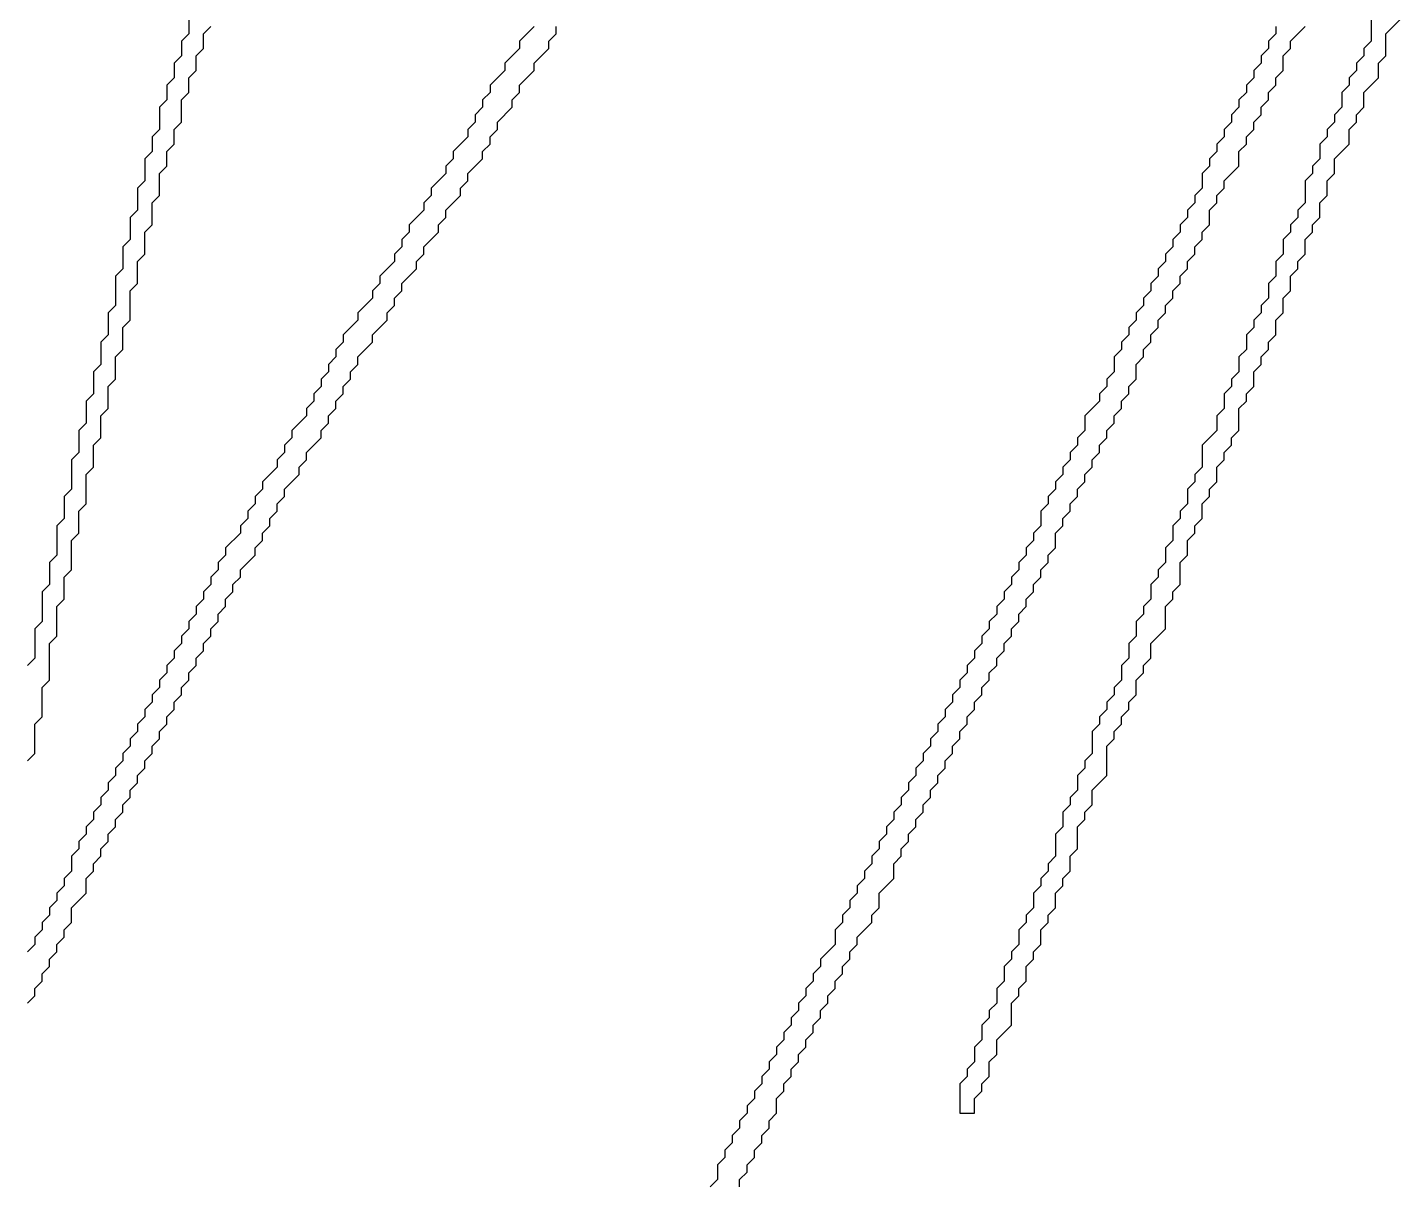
# Model space of a CAD drawing. Header units: metres. Extents: x 0 to 100, y 0 to 129.
# Drawn here: x 37.275 to 41.95, y 50.579 to 54.522 of the extents above; entities that cross this region are included whole.
import ezdxf

# ---------------------------------------------------------------- set-up
doc = ezdxf.new("R2010")
doc.units = ezdxf.units.M

msp = doc.modelspace()

# ---------------------------------------------------------------- linework, layer by layer
for points in [[(37.825, 54.55), (37.825, 54.5), (37.8, 54.475), (37.8, 54.425), (37.775, 54.4), (37.775, 54.35), (37.75, 54.325), (37.75, 54.275), (37.725, 54.25), (37.725, 54.175), (37.7, 54.15), (37.7, 54.1), (37.675, 54.075), (37.675, 54), (37.65, 53.975), (37.65, 53.9), (37.625, 53.875), (37.625, 53.8), (37.6, 53.775), (37.6, 53.7), (37.575, 53.675), (37.575, 53.575), (37.55, 53.55), (37.55, 53.475), (37.525, 53.45), (37.525, 53.375), (37.5, 53.35), (37.5, 53.275), (37.475, 53.25), (37.475, 53.175), (37.45, 53.15), (37.45, 53.075), (37.425, 53.05), (37.425, 52.95), (37.4, 52.925), (37.4, 52.85), (37.375, 52.825), (37.375, 52.725), (37.35, 52.7), (37.35, 52.625), (37.325, 52.6), (37.325, 52.5), (37.3, 52.475), (37.3, 52.375), (37.275, 52.35)], [(37.275, 51.2), (37.3, 51.225), (37.3, 51.25), (37.325, 51.275), (37.325, 51.3), (37.35, 51.325), (37.35, 51.35), (37.375, 51.375), (37.375, 51.4), (37.4, 51.425), (37.4, 51.45), (37.425, 51.475), (37.425, 51.525), (37.475, 51.575), (37.475, 51.625), (37.5, 51.65), (37.5, 51.675), (37.525, 51.7), (37.525, 51.725), (37.55, 51.75), (37.55, 51.775), (37.575, 51.8), (37.575, 51.825), (37.6, 51.85), (37.6, 51.875), (37.625, 51.9), (37.625, 51.925), (37.65, 51.95), (37.65, 51.975), (37.675, 52), (37.675, 52.025), (37.7, 52.05), (37.7, 52.075), (37.725, 52.1), (37.725, 52.125), (37.75, 52.15), (37.75, 52.175), (37.775, 52.2), (37.775, 52.225), (37.8, 52.25), (37.8, 52.275), (37.825, 52.3), (37.825, 52.325), (37.85, 52.35), (37.85, 52.375), (37.875, 52.4), (37.875, 52.425), (37.9, 52.45), (37.9, 52.475), (37.925, 52.5), (37.925, 52.525), (37.95, 52.55), (37.95, 52.575), (37.975, 52.6), (37.975, 52.625), (38, 52.65), (38, 52.675), (38.05, 52.725), (38.05, 52.75), (38.075, 52.775), (38.075, 52.8), (38.1, 52.825), (38.1, 52.85), (38.125, 52.875), (38.125, 52.9), (38.15, 52.925), (38.15, 52.95), (38.2, 53), (38.2, 53.025), (38.225, 53.05), (38.225, 53.075), (38.275, 53.125), (38.275, 53.15), (38.3, 53.175), (38.3, 53.2), (38.325, 53.225), (38.325, 53.25), (38.35, 53.275), (38.35, 53.3), (38.375, 53.325), (38.375, 53.35), (38.4, 53.375), (38.4, 53.4), (38.45, 53.45), (38.45, 53.475), (38.5, 53.525), (38.5, 53.55), (38.525, 53.575), (38.525, 53.6), (38.55, 53.625), (38.55, 53.65), (38.6, 53.7), (38.6, 53.725), (38.625, 53.75), (38.625, 53.775), (38.675, 53.825), (38.675, 53.85), (38.7, 53.875), (38.7, 53.9), (38.75, 53.95), (38.75, 53.975), (38.775, 54), (38.775, 54.025), (38.825, 54.075), (38.825, 54.1), (38.85, 54.125), (38.85, 54.15), (38.875, 54.175), (38.875, 54.2), (38.925, 54.25), (38.925, 54.275), (38.95, 54.3), (38.95, 54.325), (39, 54.375), (39, 54.4), (39.05, 54.45), (39.05, 54.475), (39.075, 54.5), (39.075, 54.525)], [(39, 54.525), (38.95, 54.475), (38.95, 54.45), (38.9, 54.4), (38.9, 54.375), (38.85, 54.325), (38.85, 54.3), (38.825, 54.275), (38.825, 54.25), (38.8, 54.225), (38.8, 54.2), (38.775, 54.175), (38.775, 54.15), (38.725, 54.1), (38.725, 54.075), (38.7, 54.05), (38.7, 54.025), (38.65, 53.975), (38.65, 53.95), (38.625, 53.925), (38.625, 53.9), (38.575, 53.85), (38.575, 53.825), (38.55, 53.8), (38.55, 53.775), (38.525, 53.75), (38.525, 53.725), (38.475, 53.675), (38.475, 53.65), (38.45, 53.625), (38.45, 53.6), (38.4, 53.55), (38.4, 53.525), (38.35, 53.475), (38.35, 53.45), (38.325, 53.425), (38.325, 53.4), (38.3, 53.375), (38.3, 53.35), (38.275, 53.325), (38.275, 53.3), (38.25, 53.275), (38.25, 53.25), (38.225, 53.225), (38.225, 53.2), (38.175, 53.15), (38.175, 53.125), (38.15, 53.1), (38.15, 53.075), (38.125, 53.05), (38.125, 53.025), (38.075, 52.975), (38.075, 52.95), (38.05, 52.925), (38.05, 52.9), (38.025, 52.875), (38.025, 52.85), (38, 52.825), (38, 52.8), (37.95, 52.75), (37.95, 52.725), (37.925, 52.7), (37.925, 52.675), (37.9, 52.65), (37.9, 52.625), (37.875, 52.6), (37.875, 52.575), (37.85, 52.55), (37.85, 52.525), (37.825, 52.5), (37.825, 52.475), (37.8, 52.45), (37.8, 52.425), (37.775, 52.4), (37.775, 52.375), (37.75, 52.35), (37.75, 52.325), (37.725, 52.3), (37.725, 52.275), (37.7, 52.25), (37.7, 52.225), (37.675, 52.2), (37.675, 52.175), (37.65, 52.15), (37.65, 52.125), (37.625, 52.1), (37.625, 52.075), (37.6, 52.05), (37.6, 52.025), (37.575, 52), (37.575, 51.975), (37.55, 51.95), (37.55, 51.925), (37.525, 51.9), (37.525, 51.875), (37.5, 51.85), (37.5, 51.825), (37.475, 51.8), (37.475, 51.775), (37.45, 51.75), (37.45, 51.725), (37.425, 51.7), (37.425, 51.65), (37.4, 51.625), (37.4, 51.6), (37.375, 51.575), (37.375, 51.55), (37.35, 51.525), (37.35, 51.5), (37.325, 51.475), (37.325, 51.45), (37.3, 51.425), (37.3, 51.4), (37.275, 51.375)], [(37.275, 52.025), (37.3, 52.05), (37.3, 52.15), (37.325, 52.175), (37.325, 52.275), (37.35, 52.3), (37.35, 52.425), (37.375, 52.45), (37.375, 52.55), (37.4, 52.575), (37.4, 52.65), (37.425, 52.675), (37.425, 52.775), (37.45, 52.8), (37.45, 52.875), (37.475, 52.9), (37.475, 53), (37.5, 53.025), (37.5, 53.1), (37.525, 53.125), (37.525, 53.2), (37.55, 53.225), (37.55, 53.3), (37.575, 53.325), (37.575, 53.4), (37.6, 53.425), (37.6, 53.5), (37.625, 53.525), (37.625, 53.625), (37.65, 53.65), (37.65, 53.725), (37.675, 53.75), (37.675, 53.825), (37.7, 53.85), (37.7, 53.925), (37.725, 53.95), (37.725, 54.025), (37.75, 54.05), (37.75, 54.1), (37.775, 54.125), (37.775, 54.175), (37.8, 54.2), (37.8, 54.275), (37.825, 54.3), (37.825, 54.35), (37.85, 54.375), (37.85, 54.425), (37.875, 54.45), (37.875, 54.5), (37.9, 54.525)], [(41.525, 54.525), (41.525, 54.5), (41.5, 54.475), (41.5, 54.45), (41.475, 54.425), (41.475, 54.4), (41.45, 54.375), (41.45, 54.35), (41.425, 54.325), (41.425, 54.3), (41.4, 54.275), (41.4, 54.25), (41.375, 54.225), (41.375, 54.2), (41.35, 54.175), (41.35, 54.15), (41.325, 54.125), (41.325, 54.1), (41.3, 54.075), (41.3, 54.05), (41.275, 54.025), (41.275, 53.975), (41.25, 53.95), (41.25, 53.925), (41.225, 53.9), (41.225, 53.875), (41.2, 53.85), (41.2, 53.825), (41.175, 53.8), (41.175, 53.775), (41.15, 53.75), (41.15, 53.725), (41.125, 53.7), (41.125, 53.675), (41.1, 53.65), (41.1, 53.625), (41.075, 53.6), (41.075, 53.575), (41.05, 53.55), (41.05, 53.525), (41.025, 53.5), (41.025, 53.475), (41, 53.45), (41, 53.425), (40.975, 53.4), (40.975, 53.35), (40.95, 53.325), (40.95, 53.3), (40.925, 53.275), (40.925, 53.25), (40.875, 53.2), (40.875, 53.15), (40.85, 53.125), (40.85, 53.1), (40.825, 53.075), (40.825, 53.05), (40.8, 53.025), (40.8, 53), (40.775, 52.975), (40.775, 52.95), (40.75, 52.925), (40.75, 52.9), (40.725, 52.875), (40.725, 52.825), (40.7, 52.8), (40.7, 52.775), (40.675, 52.75), (40.675, 52.725), (40.65, 52.7), (40.65, 52.675), (40.625, 52.65), (40.625, 52.625), (40.6, 52.6), (40.6, 52.575), (40.575, 52.55), (40.575, 52.525), (40.55, 52.5), (40.55, 52.475), (40.525, 52.45), (40.525, 52.425), (40.5, 52.4), (40.5, 52.375), (40.475, 52.35), (40.475, 52.325), (40.45, 52.3), (40.45, 52.275), (40.425, 52.25), (40.425, 52.225), (40.4, 52.2), (40.4, 52.175), (40.375, 52.15), (40.375, 52.125), (40.35, 52.1), (40.35, 52.075), (40.325, 52.05), (40.325, 52.025), (40.3, 52), (40.3, 51.975), (40.275, 51.95), (40.275, 51.925), (40.25, 51.9), (40.25, 51.875), (40.225, 51.85), (40.225, 51.825), (40.2, 51.8), (40.2, 51.775), (40.175, 51.75), (40.175, 51.725), (40.15, 51.7), (40.15, 51.675), (40.125, 51.65), (40.125, 51.625), (40.1, 51.6), (40.1, 51.575), (40.075, 51.55), (40.075, 51.525), (40.05, 51.5), (40.05, 51.475), (40.025, 51.45), (40.025, 51.4), (39.975, 51.35), (39.975, 51.325), (39.95, 51.3), (39.95, 51.275), (39.925, 51.25), (39.925, 51.225), (39.9, 51.2), (39.9, 51.175), (39.875, 51.15), (39.875, 51.125), (39.85, 51.1), (39.85, 51.075), (39.825, 51.05), (39.825, 51.025), (39.8, 51), (39.8, 50.975), (39.775, 50.95), (39.775, 50.925), (39.75, 50.9), (39.75, 50.875), (39.725, 50.85), (39.725, 50.825), (39.7, 50.8), (39.7, 50.775), (39.675, 50.75), (39.675, 50.725), (39.65, 50.7), (39.65, 50.675), (39.625, 50.65), (39.625, 50.6), (39.6, 50.575)], [(39.7, 50.575), (39.7, 50.6), (39.725, 50.625), (39.725, 50.65), (39.75, 50.675), (39.75, 50.7), (39.775, 50.725), (39.775, 50.75), (39.8, 50.775), (39.8, 50.8), (39.825, 50.825), (39.825, 50.875), (39.85, 50.9), (39.85, 50.925), (39.875, 50.95), (39.875, 50.975), (39.9, 51), (39.9, 51.025), (39.925, 51.05), (39.925, 51.075), (39.95, 51.1), (39.95, 51.125), (39.975, 51.15), (39.975, 51.175), (40, 51.2), (40, 51.225), (40.025, 51.25), (40.025, 51.275), (40.05, 51.3), (40.05, 51.325), (40.075, 51.35), (40.075, 51.375), (40.1, 51.4), (40.1, 51.425), (40.15, 51.475), (40.15, 51.5), (40.175, 51.525), (40.175, 51.575), (40.225, 51.625), (40.225, 51.675), (40.25, 51.7), (40.25, 51.725), (40.275, 51.75), (40.275, 51.775), (40.3, 51.8), (40.3, 51.825), (40.325, 51.85), (40.325, 51.875), (40.35, 51.9), (40.35, 51.925), (40.375, 51.95), (40.375, 51.975), (40.4, 52), (40.4, 52.025), (40.425, 52.05), (40.425, 52.075), (40.45, 52.1), (40.45, 52.125), (40.475, 52.15), (40.475, 52.175), (40.5, 52.2), (40.5, 52.225), (40.525, 52.25), (40.525, 52.275), (40.55, 52.3), (40.55, 52.325), (40.575, 52.35), (40.575, 52.375), (40.6, 52.4), (40.6, 52.425), (40.625, 52.45), (40.625, 52.475), (40.65, 52.5), (40.65, 52.525), (40.675, 52.55), (40.675, 52.575), (40.7, 52.6), (40.7, 52.625), (40.725, 52.65), (40.725, 52.675), (40.75, 52.7), (40.75, 52.725), (40.775, 52.75), (40.775, 52.8), (40.8, 52.825), (40.8, 52.85), (40.825, 52.875), (40.825, 52.9), (40.85, 52.925), (40.85, 52.95), (40.875, 52.975), (40.875, 53), (40.9, 53.025), (40.9, 53.05), (40.925, 53.075), (40.925, 53.1), (40.95, 53.125), (40.95, 53.15), (40.975, 53.175), (40.975, 53.2), (41, 53.225), (41, 53.25), (41.025, 53.275), (41.025, 53.3), (41.05, 53.325), (41.05, 53.375), (41.075, 53.4), (41.075, 53.425), (41.1, 53.45), (41.1, 53.475), (41.125, 53.5), (41.125, 53.525), (41.15, 53.55), (41.15, 53.575), (41.175, 53.6), (41.175, 53.625), (41.2, 53.65), (41.2, 53.675), (41.225, 53.7), (41.225, 53.725), (41.25, 53.75), (41.25, 53.775), (41.275, 53.8), (41.275, 53.825), (41.3, 53.85), (41.3, 53.9), (41.325, 53.925), (41.325, 53.95), (41.35, 53.975), (41.35, 54), (41.4, 54.05), (41.4, 54.1), (41.425, 54.125), (41.425, 54.15), (41.45, 54.175), (41.45, 54.2), (41.475, 54.225), (41.475, 54.25), (41.5, 54.275), (41.5, 54.3), (41.525, 54.325), (41.525, 54.35), (41.55, 54.375), (41.55, 54.425), (41.575, 54.45), (41.575, 54.475), (41.625, 54.525)], [(41.85, 54.55), (41.85, 54.475), (41.825, 54.45), (41.825, 54.425), (41.8, 54.4), (41.8, 54.375), (41.775, 54.35), (41.775, 54.325), (41.75, 54.3), (41.75, 54.25), (41.725, 54.225), (41.725, 54.2), (41.7, 54.175), (41.7, 54.15), (41.675, 54.125), (41.675, 54.075), (41.65, 54.05), (41.65, 54.025), (41.625, 54), (41.625, 53.925), (41.6, 53.9), (41.6, 53.875), (41.575, 53.85), (41.575, 53.825), (41.55, 53.8), (41.55, 53.75), (41.525, 53.725), (41.525, 53.675), (41.5, 53.65), (41.5, 53.6), (41.475, 53.575), (41.475, 53.55), (41.45, 53.525), (41.45, 53.5), (41.425, 53.475), (41.425, 53.425), (41.4, 53.4), (41.4, 53.35), (41.375, 53.325), (41.375, 53.3), (41.35, 53.275), (41.35, 53.225), (41.325, 53.2), (41.325, 53.15), (41.275, 53.1), (41.275, 53.025), (41.25, 53), (41.25, 52.975), (41.225, 52.95), (41.225, 52.9), (41.2, 52.875), (41.2, 52.85), (41.175, 52.825), (41.175, 52.775), (41.15, 52.75), (41.15, 52.7), (41.125, 52.675), (41.125, 52.65), (41.1, 52.625), (41.1, 52.575), (41.075, 52.55), (41.075, 52.525), (41.05, 52.5), (41.05, 52.45), (41.025, 52.425), (41.025, 52.375), (41, 52.35), (41, 52.3), (40.975, 52.275), (40.975, 52.25), (40.95, 52.225), (40.95, 52.2), (40.925, 52.175), (40.925, 52.15), (40.9, 52.125), (40.9, 52.05), (40.875, 52.025), (40.875, 52), (40.85, 51.975), (40.85, 51.925), (40.825, 51.9), (40.825, 51.875), (40.8, 51.85), (40.8, 51.8), (40.775, 51.775), (40.775, 51.7), (40.75, 51.675), (40.75, 51.65), (40.725, 51.625), (40.725, 51.6), (40.7, 51.575), (40.7, 51.525), (40.675, 51.5), (40.675, 51.475), (40.65, 51.45), (40.65, 51.4), (40.625, 51.375), (40.625, 51.35), (40.6, 51.325), (40.6, 51.275), (40.575, 51.25), (40.575, 51.2), (40.55, 51.175), (40.55, 51.15), (40.525, 51.125), (40.525, 51.075), (40.5, 51.05), (40.5, 51), (40.475, 50.975), (40.475, 50.95), (40.45, 50.925), (40.45, 50.825), (40.5, 50.825), (40.5, 50.875), (40.525, 50.9), (40.525, 50.925), (40.55, 50.95), (40.55, 51), (40.575, 51.025), (40.575, 51.075), (40.625, 51.125), (40.625, 51.2), (40.65, 51.225), (40.65, 51.25), (40.675, 51.275), (40.675, 51.325), (40.7, 51.35), (40.7, 51.375), (40.725, 51.4), (40.725, 51.45), (40.75, 51.475), (40.75, 51.5), (40.775, 51.525), (40.775, 51.575), (40.8, 51.6), (40.8, 51.625), (40.825, 51.65), (40.825, 51.7), (40.85, 51.725), (40.85, 51.8), (40.875, 51.825), (40.875, 51.85), (40.9, 51.875), (40.9, 51.925), (40.95, 51.975), (40.95, 52.075), (40.975, 52.1), (40.975, 52.125), (41, 52.15), (41, 52.175), (41.025, 52.2), (41.025, 52.225), (41.05, 52.25), (41.05, 52.3), (41.075, 52.325), (41.075, 52.35), (41.1, 52.375), (41.1, 52.425), (41.15, 52.475), (41.15, 52.55), (41.175, 52.575), (41.175, 52.6), (41.2, 52.625), (41.2, 52.7), (41.225, 52.725), (41.225, 52.775), (41.25, 52.8), (41.25, 52.825), (41.275, 52.85), (41.275, 52.9), (41.3, 52.925), (41.3, 52.95), (41.325, 52.975), (41.325, 53.025), (41.35, 53.05), (41.35, 53.075), (41.375, 53.1), (41.375, 53.125), (41.4, 53.15), (41.4, 53.225), (41.425, 53.25), (41.425, 53.275), (41.45, 53.3), (41.45, 53.35), (41.475, 53.375), (41.475, 53.4), (41.5, 53.425), (41.5, 53.45), (41.525, 53.475), (41.525, 53.525), (41.55, 53.55), (41.55, 53.6), (41.575, 53.625), (41.575, 53.675), (41.6, 53.7), (41.6, 53.725), (41.625, 53.75), (41.625, 53.8), (41.65, 53.825), (41.65, 53.85), (41.675, 53.875), (41.675, 53.925), (41.7, 53.95), (41.7, 54), (41.725, 54.025), (41.725, 54.075), (41.775, 54.125), (41.775, 54.175), (41.8, 54.2), (41.8, 54.225), (41.825, 54.25), (41.825, 54.3), (41.875, 54.35), (41.875, 54.4), (41.9, 54.425), (41.9, 54.5), (41.95, 54.55)]]:
    msp.add_lwpolyline(points)

doc.saveas('drawing.dxf')
